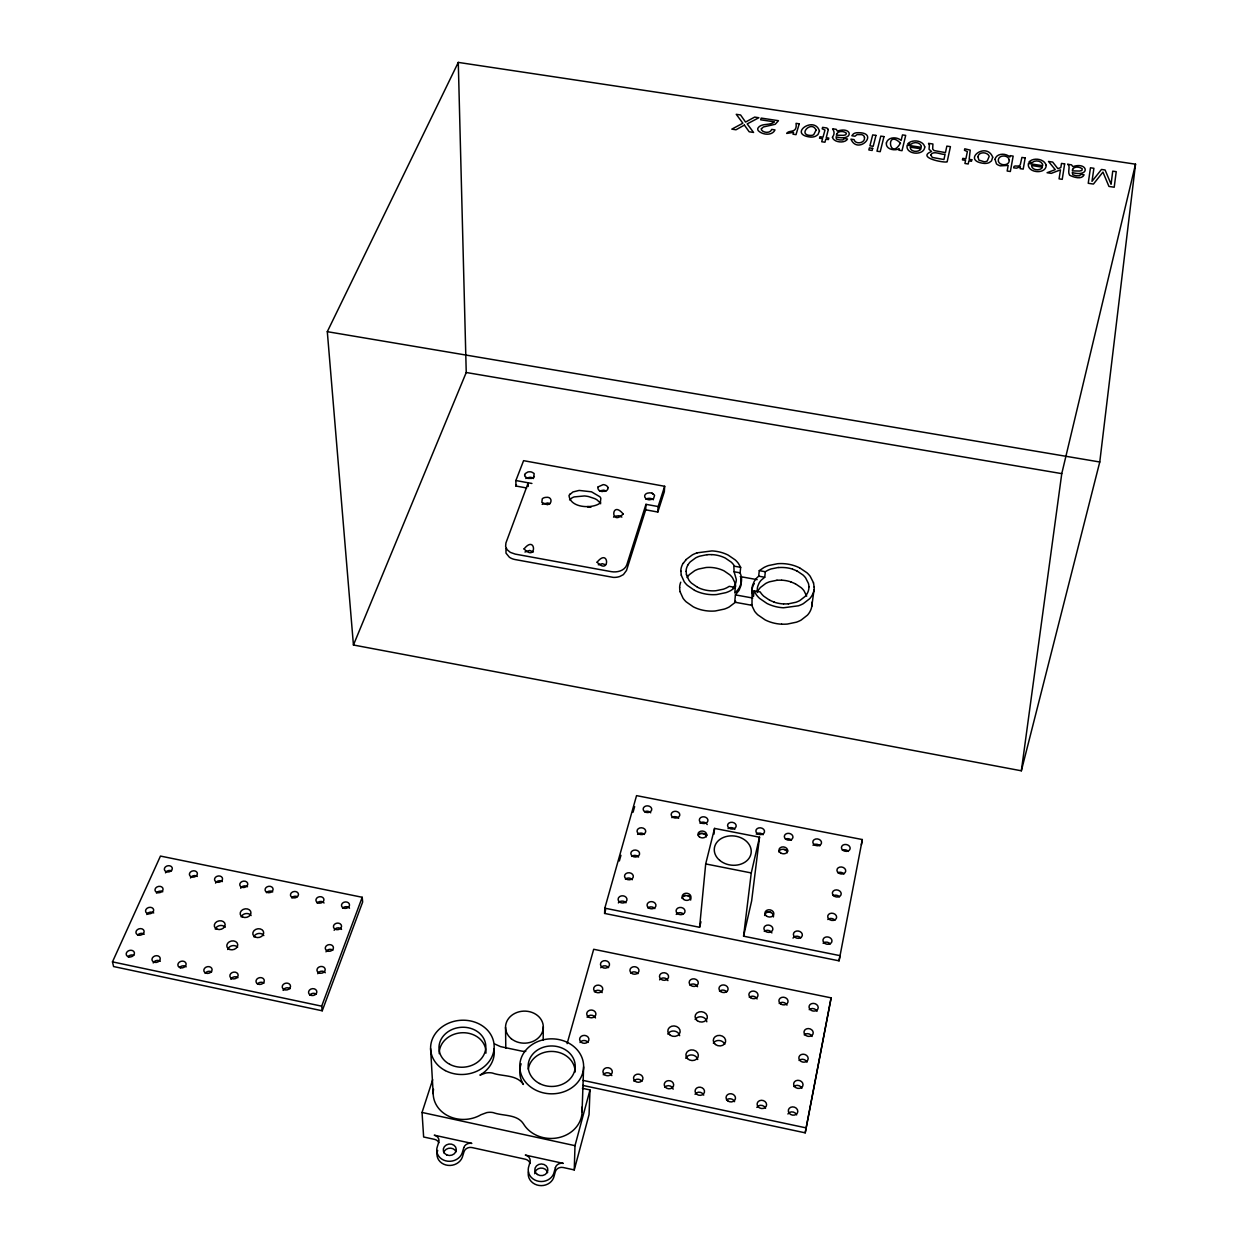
<?xml version="1.0" encoding="UTF-8"?>
<svg xmlns="http://www.w3.org/2000/svg" width="1248" height="1248" viewBox="0 0 1248 1248"><rect width="100%" height="100%" fill="white"/><g stroke="black" fill="none" stroke-linecap="round" stroke-linejoin="round"><path stroke-width="1.5" d="M528.232 486.455L528.232 482.804L515.892 480.527L515.923 486.018L526.64 487.984M543.176 1040.005L543.301 1026.745M528.419 1171.841A13.073 11.669 -0.6 0 0 538.933 1185.444A13.073 11.669 -0.6 0 0 554.143 1175.99L555.313 1171.747A6.521 5.819 0.9 0 1 563.176 1167.504L574.252 1169.922L575 1145.664L590.008 1089.941L582.41 1088.318M524.659 475.223L524.69 474.786A4.883 3.354 0.3 0 1 525.268 473.569L527.81 472.025A5.507 3.775 0.3 0 1 528.715 471.853L529.963 471.791A4.93 3.385 0.3 0 1 531.788 472.118L533.707 473.21A4.633 3.182 0.3 0 1 534.191 473.756L533.551 477.422A5.491 3.76 0.3 0 1 531.742 478.39L527.842 478.421L525.002 476.486A5.507 3.775 0.3 0 1 524.737 475.862L524.69 474.786M582.067 1111.859L583.627 1066.9A31.933 27.487 0.4 0 0 536.234 1042.252A31.933 27.487 0.4 0 0 535.205 1089.847A31.933 27.487 0.4 0 0 583.627 1066.9M590.008 1089.941L589.056 1114.589L574.252 1169.922M600.647 503.771A10.202 7.082 1.7 0 0 600.085 502.757L597.012 499.886A17.644 12.277 1.5 0 0 594.797 498.654L588.448 496.532A23.275 16.208 1.5 0 0 584.423 495.955L574.236 496.907A12.277 8.533 1.4 0 0 572.146 497.796L569.54 499.886M862.321 839.545L839.062 960.835L604.594 913.427L604.812 908.17L636.542 795.631L862.321 839.545L861.37 844.849M505.97 548.434L506.002 553.16L509.387 557.248A12.839 9.079 0 0 0 515.221 559.572L613.22 577.372A12.808 9.126 2.3 0 0 619.804 576.482L623.392 574.61L626.512 570.43L645.684 509.808L645.965 504.332L658.148 506.548L664.669 486.283L523.583 460.668L515.892 480.527M645.684 509.808L657.821 512.039L658.148 506.548M664.669 486.283L664.326 491.759L657.821 512.039M651.971 493.272L654.202 494.832A4.493 3.104 3 0 1 654.56 495.456L653.546 498.716A5.522 3.806 3 0 1 652.86 499.153L649.288 499.808A5.008 3.463 3 0 1 647.462 499.403L646.651 499.028A4.477 3.089 3 0 1 645.965 498.56L645.107 497.624A5.538 3.822 3 0 1 644.795 496.985L644.686 495.893A5.132 3.541 3 0 1 645.512 494.286A5.819 4.025 3 0 1 646.121 493.787L646.604 493.506A4.68 3.229 3 0 1 647.4 493.178L649.522 492.835A5.132 3.541 3 0 1 652.08 493.256M604.812 908.17L699.582 927.295L705.697 863.928L714.542 828.407L759.533 837.205L751.655 900.838L743.574 936.187L839.982 955.64L839.062 960.835M733.044 587.995A25.225 17.987 4.7 0 0 734.432 585.983L735.805 582.769A24.898 17.753 4.7 0 0 736.304 579.4L734.089 571.756L733.808 565.016A25.802 18.361 4.7 0 0 731.172 562.084L725.306 558.074A25.288 17.987 4.7 0 0 721.094 556.327A24.96 17.753 4.7 0 0 716.57 555.157A24.96 17.753 4.7 0 0 711.844 554.611M697.507 587.262A25.288 17.987 4.7 0 0 701.75 589.056A24.976 17.768 4.7 0 0 711.032 590.819A25.288 17.987 4.7 0 0 715.837 590.741L723.403 589.181A25.802 18.346 4.7 0 0 727.412 587.449L729.222 586.342L735.306 587.449L734.776 592.956L736.648 591.193A30.436 21.715 4.7 0 0 739.315 587.636L740.969 583.736A30.046 21.434 4.7 0 0 741.546 579.665A30.451 21.715 4.7 0 0 741.047 575.546L740.111 572.848L740.657 567.325L738.426 563.456A31.2 22.199 4.7 0 0 735.244 559.931L728.161 555.095A30.529 21.715 4.7 0 0 723.076 552.989A30.124 21.434 4.7 0 0 717.616 551.585A30.124 21.434 4.7 0 0 711.937 550.914L697.226 552.817M799.531 567.84A30.732 21.871 6.5 0 0 794.368 565.703A30.326 21.575 6.5 0 0 783.229 563.628A30.732 21.871 6.5 0 0 777.52 563.722L768.534 565.547A31.387 22.339 6.5 0 0 763.776 567.606L759.283 570.648L758.675 576.17L756.834 577.902A30.654 21.871 6.5 0 0 754.182 581.521L752.575 585.328A30.248 21.575 6.5 0 0 752.014 589.415L752.014 605.327L734.698 602.191L735.415 594.89L739.034 590.382L740.844 585.811A23.088 16.489 4.9 0 0 741.234 583.097L740.766 578.292M713.965 834.194L714.542 828.407M769.751 600.319L763.729 596.185A25.974 18.486 6.5 0 1 761.015 593.174L760.188 591.926L754.073 590.834L753.496 596.341L752.544 593.58A30.654 21.871 6.5 0 1 752.014 589.415L752.497 587.402A23.197 16.567 6.3 0 1 753.262 585.452M757.474 591.989L757.286 589.696A25.054 17.878 6.5 0 1 757.754 586.295L759.096 583.081A25.381 18.112 6.5 0 1 761.264 580.148L764.728 577.247L765.336 571.74L767.114 570.664A25.974 18.486 6.5 0 1 771.061 568.948L778.518 567.434M1099.769 461.994L1135.524 164.19L458.281 62.4L327.304 331.672L353.434 644.998L1021.348 770.796L1099.769 461.994L327.304 331.672M743.574 936.187L751.265 872.945L759.533 837.205M811.793 606.278L814.024 589.852M1021.348 770.796L1061.767 473.632L1135.524 164.19M582.847 1085.417L805.21 1132.841L831.121 997.854L593.689 949.276L567.107 1043.656M831.121 997.854L805.21 1132.841M534.347 476.486L533.551 477.422M699.582 927.295L700.939 921.757M604.594 913.427L605.639 909.683M619.351 860.964L620.942 855.332M633.064 812.23L634.639 806.614M645.965 504.332L626.761 564.954C624.468 570.929 616.933 572.676 611.192 571.631L515.19 554.096L510.338 552.38L507.14 549.697L505.612 546.437L505.924 542.958L528.232 482.804L531.913 483.46M438.844 1142.747A6.49 5.71 -7.6 0 0 434.522 1139.362L423.634 1136.99L422.042 1112.452L432.666 1079.707M322.234 1010.786L321.688 1006.169L362.216 897.281L160.462 856.066L112.476 961.865L113.584 966.545L322.234 1010.786L362.653 902.008L362.216 897.281M515.923 486.018L516.438 484.692M353.434 644.998L466.237 372.497L458.281 62.4M607.932 487.672L607.979 488.42A5.101 3.51 1.9 0 1 607.792 489.185L606.918 490.324A4.462 3.073 1.9 0 1 606.263 490.792L602.144 491.525A4.945 3.416 1.9 0 1 600.928 491.26L599.836 490.792A5.522 3.806 1.9 0 1 599.149 490.324L598.962 490.152A4.664 3.214 1.9 0 1 598.463 489.59L598.026 488.748A4.462 3.073 1.9 0 1 597.917 488.108A5.101 3.51 1.9 0 1 598.12 486.798M753.589 584.813L754.291 583.58M598.229 486.829L603.143 484.645A4.961 3.416 1.9 0 1 604.984 484.973L606.294 485.581A5.507 3.791 1.9 0 1 606.949 486.065L607.745 487.141M600.335 502.585L600.834 498.295A10.967 7.613 1.7 0 0 599.898 496.766L591.49 491.806L579.353 490.448A11.825 8.128 1.4 0 1 578.791 490.511L572.91 491.977L569.197 495.144A18.876 13.073 1.6 0 0 569.01 495.612C570.508 508.903 594.469 508.763 600.647 502.57M735.571 602.129L729.16 606.996A30.904 22.136 4.7 0 1 724.355 609.086L715.291 610.974A30.311 21.715 4.7 0 1 709.519 611.068A29.905 21.419 4.7 0 1 703.794 610.381A29.905 21.419 4.7 0 1 698.272 608.93A30.311 21.715 4.7 0 1 693.186 606.762L686.15 601.817A30.904 22.136 4.7 0 1 683.03 598.213L680.02 591.599M734.698 602.191L735.649 601.24M685.963 559.588L692.422 554.845A31.169 22.168 4.7 0 1 697.226 552.817M735.306 587.449L730.751 590.554A31.184 22.183 4.6 0 1 725.899 592.644L716.758 594.532A30.529 21.731 4.7 0 1 710.954 594.625A30.139 21.45 4.7 0 1 699.722 592.504A30.529 21.731 4.7 0 1 694.574 590.335M524.94 552.022L529.589 550.446L533.395 551.959M542.178 504.364L547.576 502.96A5.101 3.541 0.7 0 1 549.869 503.849M605.498 491.15L604.64 491.416M645.824 499.262L647.384 498.56A5.522 3.822 3 0 1 648.274 498.389L649.225 498.326A4.914 3.401 3 0 1 651.659 498.748L652.47 499.122A5.522 3.822 3 0 1 652.938 499.418A4.649 3.229 3 0 1 653.375 499.762M598.291 564.798L602.347 563.706L605.608 564.751M599.461 490.916L603.58 490.183A4.961 3.432 1.9 0 1 604.781 490.464L605.857 490.916M570.164 493.818L570.071 493.912M546.281 504.364C552.224 505.658 553.098 496.08 545.891 497.375A4.93 3.416 0.7 0 0 542.256 498.826L541.85 502.382L546.359 504.364M788.346 603.845L795.896 602.269A25.958 18.47 6.5 0 0 799.859 600.522L805.1 596.45A25.459 18.112 6.5 0 0 807.238 593.471A25.116 17.878 6.5 0 0 808.922 586.825M777.005 580.242L769.61 581.771A25.818 18.47 6.5 0 0 765.679 583.487L760.453 587.449A25.303 18.096 6.5 0 0 758.3 590.382A24.96 17.862 6.5 0 0 757.302 592.504M707.117 554.674L699.644 556.187A25.802 18.346 4.7 0 0 695.666 557.872L690.316 561.818A25.288 17.987 4.7 0 0 688.054 564.72M587.449 506.626L591.131 506.922L587.699 506.626M466.237 372.497L1061.767 473.632M759.283 570.648L765.336 571.74M734.62 566.249L740.657 567.325M734.089 571.756L740.111 572.848M758.675 576.17L764.728 577.247M740.236 576.607L757.146 579.649M735.415 594.89L752.794 598.042M705.697 863.928L751.265 872.945M112.476 961.865L321.688 1006.169M546.952 504.364L547.763 504.535M583.019 1080.394L806.083 1127.88M422.042 1112.452L575 1145.664M652.252 493.381L653.266 493.943M799.656 567.856L806.894 572.723A31.356 22.324 6.5 0 1 810.202 576.295L813.587 582.925M796.864 570.866L802.885 574.907A25.974 18.486 6.5 0 1 805.615 577.871L808.408 583.378A25.459 18.112 6.5 0 1 808.891 586.888M795.257 583.674L801.232 587.73A25.818 18.47 6.5 0 1 803.946 590.678L806.707 596.17M697.414 587.246L691.532 583.159A25.802 18.346 4.7 0 1 688.927 580.18L686.4 574.688M694.465 590.304L687.383 585.359A31.153 22.152 4.7 0 1 684.232 581.755L681.205 575.125M494.645 1043.968L500.557 1046.62L521.368 1051.034A14.414 12.293 -1 0 0 525.767 1051.346M621.863 517.093L618.946 515.72L614.765 516.282A5.039 3.51 2.3 0 0 613.564 517.156M754.073 590.834L756.366 594.781A31.387 22.339 6.5 0 0 759.626 598.416L766.896 603.408A30.732 21.871 6.5 0 0 772.122 605.592A30.326 21.59 6.5 0 0 777.738 607.074A30.326 21.59 6.5 0 0 783.557 607.776L798.502 605.779A31.356 22.308 6.5 0 0 803.306 603.658L809.624 598.744A30.732 21.871 6.5 0 0 812.198 595.14A30.326 21.59 6.5 0 0 813.743 591.209A30.326 21.59 6.5 0 0 814.211 587.09M751.374 604.516L754.588 611.208A31.106 22.292 6.5 0 0 757.817 614.843L765.04 619.835A30.498 21.856 6.5 0 0 770.203 622.019A30.108 21.575 6.5 0 0 781.56 624.187M430.591 1048.585L433.196 1093.841M505.549 1027.369L505.799 1048.195M764.618 915.486A4.477 3.604 9.2 0 1 769.673 912.194A4.477 3.604 9.2 0 1 773.37 916.952M778.721 851.9A4.368 3.448 8.9 0 1 783.182 849.295A4.368 3.448 8.9 0 1 787.332 852.68M683.467 895.643A8.268 6.692 5.9 0 1 685.573 895.393M687.726 895.58A8.268 6.692 5.9 0 1 689.754 896.22M783.978 849.389A8.143 6.427 8.9 0 1 787.784 851.011M671.876 817.658A4.29 3.37 4.9 0 1 678.662 818.267M699.223 833.648A8.081 6.38 6 0 1 707.117 835.193M676.229 914.425A4.446 3.619 5.8 0 1 683.202 913.786M631.691 856.424A4.352 3.479 3.7 0 1 638.57 857.048M644.81 811.652A4.29 3.37 3.9 0 1 650.723 812.807M618.353 902.912A4.43 3.604 3.4 0 1 626.012 902.803M625.404 879.091A4.399 3.541 3.5 0 1 632.346 879.731M756.257 834.148A4.337 3.401 7.9 0 1 763.09 834.756M785.413 839.124A4.337 3.401 8.9 0 1 791.435 840.294M699.91 823.134A4.306 3.385 5.9 0 1 707.21 824.554M728.036 828.625A4.321 3.385 6.9 0 1 734.854 829.249M764.26 931.398A4.493 3.65 9.4 0 1 771.888 932.927M637.572 834.413A4.321 3.416 3.8 0 1 644.42 834.444M823.103 943.238A4.524 3.666 11.8 0 1 830.216 943.894M827.83 919.542A4.477 3.604 11.5 0 1 834.881 920.182M766.568 911.96A8.377 6.77 9.2 0 1 770.874 912.226M813.01 845.239A4.352 3.416 9.9 0 1 819.874 845.848M793.01 938.075A4.508 3.65 10.6 0 1 800.732 937.966M837.86 872.758A4.415 3.479 11.1 0 1 843.976 873.959M833.305 895.658A4.446 3.541 11.3 0 1 839.467 896.875M842.353 850.247A4.368 3.416 10.9 0 1 848.406 851.432M647.852 907.951A4.446 3.604 4.6 0 1 654.857 908.606M682.001 898.31A4.43 3.588 5.9 0 1 687.211 895.705A4.43 3.588 5.9 0 1 690.674 900.058M698.209 835.208A4.337 3.416 6 0 1 702.936 833.539A4.337 3.416 6 0 1 706.415 836.815M165.5 872.836A4.025 3.12 -12.5 0 1 171.538 870.839M291.72 897.874A4.025 3.214 -9.1 0 1 297.258 896.626M283.093 990.366A4.165 3.416 -11.1 0 1 290.098 988.712M317.725 973.705A4.134 3.385 -9.5 0 1 325.291 972.754M309.785 995.077A4.165 3.432 -10.3 0 1 316.337 994.25M215.296 929.152A5.46 4.352 -12.1 0 1 219.773 925.579A5.46 4.352 -12.1 0 1 225.186 927.264M227.729 949.51A5.491 4.415 -12.2 0 1 232.05 945.75A5.491 4.415 -12.2 0 1 237.619 947.263M325.993 951.834A4.087 3.338 -8.8 0 1 332.873 950.227M266.417 892.679A4.025 3.198 -9.9 0 1 272.735 891.93M240.724 888.28A4.025 3.182 -10.6 0 1 247.51 886.751M156.484 893.053A4.056 3.167 -13.2 0 1 162.786 891.758M153.223 962.941A4.181 3.323 -14.8 0 1 160.274 961.319M241.192 916.89A5.429 4.321 -11.1 0 1 245.887 913.583A5.429 4.321 -11.1 0 1 251.098 915.58M230.88 979.337A4.165 3.385 -12.8 0 1 237.916 977.699M146.796 914.519A4.103 3.214 -13.9 0 1 153.722 912.959M253.828 936.796A5.46 4.384 -11 0 1 258.601 933.488A5.46 4.384 -11 0 1 263.812 935.594M179.618 967.45A4.165 3.338 -14.2 0 1 186.17 966.857M342.576 908.31A4.025 3.245 -7.5 0 1 349.518 908.216M317.117 903.084A4.025 3.229 -8.4 0 1 324.043 902.99M128.029 956.686A4.181 3.307 -15.4 0 1 133.77 955.36M205.156 973.378A4.165 3.37 -13.5 0 1 211.614 971.958M257.416 984.017A4.165 3.401 -12 0 1 263.968 983.206M334.136 930.306A4.056 3.292 -8.1 0 1 341.562 929.401M215.561 883.116A4.025 3.167 -11.3 0 1 222.362 881.587M190.492 877.968A4.025 3.136 -11.9 0 1 197.293 876.455M137.732 935.033A4.134 3.26 -14.6 0 1 144.222 934.253M594.344 991.739A4.555 3.822 2.7 0 1 602.176 992.628M749.299 997.355A4.571 3.806 9.8 0 1 757.068 998.946M756.834 1107.397A4.758 4.103 12.5 0 1 765.57 1108.255M793.884 1086.571A4.742 4.025 13.7 0 1 801.902 1088.256M799.079 1060.472A4.696 3.962 13.3 0 1 807.035 1062.142M787.909 1113.996A4.774 4.103 14.2 0 1 796.661 1114.854M667.852 1034.108A6.162 5.226 6.7 0 1 674.294 1031.066A6.162 5.226 6.7 0 1 679.645 1035.684M685.776 1058.304A6.224 5.32 7.9 0 1 692.078 1054.981A6.224 5.32 7.9 0 1 697.726 1059.49M719.519 991.224A4.555 3.806 8.4 0 1 726.71 991.91M689.832 985.124A4.555 3.791 7.1 0 1 697.538 986.716M603.236 1074.793A4.68 4.04 3.5 0 1 611.848 1075.62M695.167 1019.522A6.146 5.179 7.8 0 1 701.813 1016.917A6.146 5.179 7.8 0 1 706.805 1021.8M600.756 967.746A4.508 3.76 2.9 0 1 608.572 967.621M695.042 1094.278A4.727 4.087 9 0 1 703.732 1095.12M587.059 1017.151A4.602 3.884 2.4 0 1 595.499 1017.947M713.341 1043.188A6.193 5.257 9.1 0 1 719.269 1040.504A6.193 5.257 9.1 0 1 724.729 1044.28M633.812 1081.127A4.696 4.056 5.3 0 1 641.924 1081.267M809.219 1009.679A4.618 3.822 12.5 0 1 817.034 1011.286M779.204 1003.501A4.586 3.822 11.2 0 1 786.989 1005.108M664.669 1087.273A4.711 4.072 7.1 0 1 673.156 1089.176M726.554 1099.972A4.742 4.087 10.7 0 1 734.588 1101.672M804.196 1034.842A4.649 3.884 12.9 0 1 812.074 1036.48M659.599 979.836A4.54 3.775 5.7 0 1 667.93 980.632M630.802 972.988A4.524 3.76 4.3 0 1 637.946 973.658M580.024 1042.517A4.633 3.962 2.1 0 1 588.042 1042.392M735.587 586.7A25.132 17.987 4.7 0 0 735.181 583.284L732.576 577.855A25.662 18.346 4.7 0 0 729.955 574.922L724.121 570.913A25.132 17.971 4.7 0 0 719.846 569.15A24.804 17.737 4.7 0 0 710.752 567.434A25.132 17.971 4.7 0 0 706.04 567.512L698.615 569.026A25.646 18.346 4.7 0 0 694.668 570.71L689.348 574.657A25.132 17.971 4.7 0 0 687.102 577.559M679.63 587.465A29.89 21.403 4.7 0 1 680.737 582.192M680.098 591.677A30.311 21.715 4.7 0 1 679.708 587.558M680.8 570.991A30.124 21.434 4.6 0 1 681.486 566.935A30.124 21.434 4.6 0 1 683.233 563.098M681.392 575.234A30.529 21.731 4.7 0 1 681.002 571.1M683.405 563.285A30.529 21.731 4.7 0 1 686.135 559.775M686.057 571.272A24.944 17.753 4.6 0 1 688.038 564.782M686.572 574.782A25.288 17.987 4.7 0 1 686.228 571.366M707.008 554.72A25.288 17.987 4.7 0 1 711.75 554.642M781.685 624.14A30.498 21.856 6.5 0 0 787.457 624.047L796.38 622.19A31.106 22.292 6.5 0 0 801.154 620.069L807.425 615.155A30.498 21.856 6.5 0 0 809.983 611.567A30.092 21.559 6.5 0 0 811.98 603.533A30.498 21.856 6.5 0 0 811.886 602.222M813.384 582.816A30.732 21.871 6.5 0 1 814.008 586.981M788.455 603.798A25.459 18.112 6.5 0 1 783.635 603.876M774.259 602.098A25.459 18.112 6.5 0 1 769.954 600.288M778.658 567.59A25.459 18.112 6.5 0 1 783.416 567.512A25.132 17.878 6.5 0 1 792.496 569.088M792.652 569.244A25.459 18.112 6.5 0 1 796.926 571.007M776.911 580.289A25.303 18.096 6.5 0 1 781.622 580.226M790.811 581.942A25.303 18.096 6.5 0 1 795.054 583.705M781.732 580.18A24.976 17.862 6.5 0 1 790.904 581.896M783.526 603.923A25.132 17.893 6.5 0 1 778.705 603.346A25.132 17.893 6.5 0 1 774.056 602.129M607.682 487.094A4.961 3.416 1.9 0 1 607.87 487.625M533.504 478.53A5.491 3.775 0.3 0 0 532.834 478.062L532.054 477.703A4.898 3.37 0.3 0 0 529.948 477.298L526.453 478.078A5.491 3.775 0.3 0 0 525.798 478.53M494.036 1048.788A31.715 27.082 -4.4 0 1 479.918 1075.152L485.722 1073.046A14.664 12.683 -3.3 0 1 492.508 1073.062C502.476 1076.712 516.734 1074.356 523.411 1084.465A31.84 27.44 0.3 0 1 521.118 1063.811M433.524 1089.301A30.966 26.801 -4.8 0 0 447.424 1115.54A30.966 26.801 -4.8 0 0 481.042 1114.714L486.704 1112.623A14.321 12.542 -3.7 0 1 493.319 1112.639C503.053 1116.211 517.031 1113.949 523.489 1123.902A31.075 27.144 0.2 0 0 560.68 1137.131A31.075 27.144 0.2 0 0 581.724 1107.272M530.057 1163.51A6.505 5.788 -1.8 0 0 525.299 1159.22L471.962 1147.552A6.505 5.741 -5.4 0 0 464.006 1151.748L462.29 1157.333A13.042 11.497 -6.7 0 1 445.723 1164.93A13.042 11.497 -6.7 0 1 437.689 1150.438M443.648 1152.746A6.505 5.741 -6.7 0 1 456.035 1151.67M534.752 1173.744A6.521 5.819 -0.6 0 1 547.638 1172.605M528.325 1069.177A23.462 20.218 0.4 0 1 553.254 1051.471A23.462 20.218 0.4 0 1 575.063 1072.094M439.265 1053.655A23.369 19.952 -4.4 0 1 462.883 1032.72A23.369 19.952 -4.4 0 1 485.924 1053.156M761.42 128.653L761.389 129.839C763.542 133.006 770.234 133.536 771.779 129.418L775.008 129.917C772.216 136.048 762.294 134.94 758.285 130.681A7.769 4.508 4.1 0 1 757.879 128.201C761.28 122.585 769.922 126.017 774.415 121.867L760.672 119.792L761.202 118.092L778.487 120.697L775.211 124.285L763.464 126.953L761.42 128.653M929.401 144.768L929.042 149.308L931.585 151.476C916.048 157.638 944.143 163.082 947.154 161.85L950.43 146.64L946.858 146.11L945.454 152.599L934.128 150.587L932.677 149.027L932.911 144.004L928.543 143.348L929.401 144.768M597.106 562.208C610.054 576.139 609.352 547.045 597.106 562.208M1046.198 165.282C1046.027 174.907 1026.605 172.973 1028.399 163.519L1042.688 165.688L1042.548 164.081C1040.816 160.524 1034.888 159.869 1032.158 162.568L1028.929 162.084C1033.204 157.154 1044.295 158.683 1046.198 165.282M977.87 156.671L978.916 160.134L984.079 161.725A4.493 2.59 7.3 0 0 987.277 160.945L989.227 156.312C987.527 151.804 978.9 151.351 977.87 156.671M930.727 154.892L932.287 157.435L943.94 159.526L945.079 154.315C941.132 155.002 933.379 150.041 930.727 154.892M524.066 548.917C537.061 562.552 536.188 533.894 524.066 548.917M864.505 137.436C865.426 143.302 855.379 144.877 854.053 139.62L850.949 139.152C858.109 155.906 881.228 131.399 856.612 132.74A6.63 3.838 5.5 0 0 853.273 134.035L851.838 135.767L854.958 136.235L857.08 134.581L861.604 134.612A3.994 2.309 5.5 0 1 863.928 136.048L864.505 137.436M1009.211 159.9C1009.928 165.89 999.944 166.249 998.384 161.366C997.058 154.736 1008.212 154.253 1009.211 159.9M828.313 129.496L826.238 137.67L828.812 138.06L828.391 139.558L825.817 139.168L824.959 142.225L821.714 141.742L822.572 138.684L819.53 138.216L819.952 136.718L822.994 137.186L824.99 130.088L822.198 128.794L822.604 127.358L826.909 127.998L828.313 129.496M992.706 157.201L991.505 160.898L989.258 162.568A8.096 4.68 7.3 0 1 984.266 163.426C960.632 160.93 986.294 140.79 992.706 157.201M816.083 130.135L813.743 134.659A4.415 2.558 4.8 0 1 810.498 135.424C797.144 135.158 811.652 119.761 816.083 130.135M994.999 159.307L996.45 163.862A7.426 4.274 7.6 0 0 1000.366 165.844L1008.181 165.422L1007.167 171.023L1010.35 171.506L1013.158 156.109L1010.162 155.657L1009.897 157.076C1006.013 152.958 996.59 152.974 994.999 159.307M832.463 137.311C833.602 142.459 844.896 143.754 847.564 138.996L844.568 138.544L842.743 139.948L839.686 139.932L836.456 139.012L836.066 136.796C853.507 141.82 853.211 126.001 837.346 131.071L836.238 129.34L832.619 128.809C833.586 130.744 835.442 132.99 832.463 137.311M900.448 143.161C889.434 161.788 885.128 128.092 900.448 143.161M924.768 146.921C924.269 156.25 904.987 154.658 907.171 145.189L921.258 147.311L921.211 145.751C919.589 142.132 913.692 141.679 910.962 144.253L907.795 143.77C912.038 139.058 923.13 140.228 924.768 146.921M1111.36 182.021L1111.11 184.252L1105.104 169.993L1101.5 169.447L1091.984 181.35L1093.903 168.293L1090.456 167.778L1088.24 183.284L1093.435 184.064L1102.951 172.099L1108.942 186.42L1114.214 187.231L1116.227 171.662L1112.732 171.148L1111.36 182.021M886.392 142.896C885.378 149.354 894.754 151.18 899.231 148.73L898.872 150.197L902.023 150.68L905.689 135.392L902.476 134.909L901.134 140.478C897.14 136.609 888.061 136.687 886.392 142.896M1072.594 169.369L1072.375 170.882L1079.489 171.038L1081.876 170.492L1082.234 168.839C1079.863 166.67 1074.185 166.078 1072.594 169.369M1067.789 164.299C1070.831 166.421 1067.227 171.538 1069.583 175.188C1073.483 177.169 1081.688 180.008 1084.122 174.814L1081.049 174.346L1079.38 175.796L1076.275 175.796L1072.906 174.829L1072.25 172.552C1090.783 177.575 1088.022 161.366 1072.843 166.639L1071.517 164.845L1067.789 164.299M1064.653 163.878L1062.235 179.338L1059.068 178.854L1060.488 169.853L1051.268 173.363L1047.072 172.723L1055.246 169.634L1048.492 161.444L1052.672 162.068L1057.852 168.636L1060.831 167.606L1061.502 163.41L1064.653 163.878M819.452 131.009L817.939 134.612L815.568 136.25A7.956 4.602 4.8 0 1 810.545 137.077C787.441 134.566 814.273 114.988 819.452 131.009M1025.17 157.919L1023.204 169.104L1020.084 168.636L1020.427 166.686L1016.59 168.152L1013.672 167.856C1013.314 163.94 1018.54 167.856 1020.24 164.908L1021.909 157.435L1025.17 157.919M623.126 514.004C610.366 527.124 610.99 499.262 623.142 513.958M971.786 159.728L971.474 161.257L968.854 160.867L968.214 163.987L964.922 163.472L965.562 160.368L962.458 159.9L962.785 158.371L965.874 158.839L967.372 151.585L964.454 150.275L964.766 148.808L970.211 150.134L969.166 159.338L971.786 159.728M883.974 136.609L880.214 151.679L876.985 151.195L880.776 136.126L883.974 136.609M872.664 148.356L872.134 150.462L868.858 149.963L869.388 147.857L872.664 148.356M875.971 135.408L873.194 146.297L869.918 145.813L872.711 134.909L875.971 135.408M555.391 1167.629L554.221 1171.872A13.104 11.684 -0.6 0 1 538.964 1181.341A13.104 11.684 -0.6 0 1 528.434 1167.722L530.026 1162.075A6.521 5.788 -1.8 0 0 525.299 1155.071L563.269 1163.37A6.536 5.819 0.9 0 0 555.391 1167.629M836.784 133.708L836.378 135.19L843.414 135.346L845.832 134.8L846.394 133.208C844.022 130.978 838.594 130.681 836.784 133.708M799.219 123.817L796.021 134.659L792.995 134.191L793.556 132.319L786.739 133.442C788.923 129.402 797.488 134.035 796.052 123.349L799.219 123.817M463.835 1147.598L462.119 1153.183A13.073 11.513 -6.6 0 1 445.505 1160.78A13.073 11.513 -6.6 0 1 437.455 1146.288L438.766 1142.107A6.505 5.71 -7.5 0 0 434.273 1135.196L471.822 1143.386A6.521 5.741 -5.3 0 0 463.835 1147.598M1042.345 167.17L1041.674 168.418C1038.679 170.929 1031.831 170.071 1031.519 165.516L1042.345 167.17M920.821 148.777L920.088 150.01C917.155 152.412 910.244 151.741 910.151 147.155L920.821 148.777M744.385 125.096L735.992 129.776L731.812 129.137L742.856 123.224L736.258 114.317L740.579 114.972L745.555 122.07L754.65 117.094L758.862 117.733L747.193 123.895L753.574 132.444L749.174 131.773L744.385 125.096M766.225 915.782A4.477 3.619 9.2 0 0 773.698 914.581A4.477 3.619 9.2 0 0 768.253 909.823A4.477 3.619 9.2 0 0 766.225 915.782M780.546 852.852A4.384 3.448 8.8 0 0 787.628 851.198A4.384 3.448 8.8 0 0 781.825 847.018A4.384 3.448 8.8 0 0 780.546 852.852M699.457 836.94A4.337 3.416 5.9 0 0 706.571 835.302A4.337 3.416 5.9 0 0 700.908 831.168A4.337 3.416 5.9 0 0 699.457 836.94M683.608 899.402A4.446 3.588 5.9 0 0 690.893 897.686A4.446 3.588 5.9 0 0 685.136 893.365A4.446 3.588 5.9 0 0 683.608 899.402M719.706 860.371A18.533 14.648 7.1 0 0 750.61 855.192A18.533 14.648 7.1 0 0 727.958 836.16A18.533 14.648 7.1 0 0 719.706 860.371M644.592 811.637A4.306 3.37 3.9 0 0 651.659 810.014A4.306 3.37 3.9 0 0 646.136 805.958A4.306 3.37 3.9 0 0 644.592 811.637M785.881 839.233A4.352 3.416 8.9 0 0 792.917 837.58A4.352 3.416 8.9 0 0 787.129 833.461A4.352 3.416 8.9 0 0 785.881 839.233M795.007 937.31A4.524 3.666 10.5 0 0 802.308 935.532A4.524 3.666 10.5 0 0 796.302 931.102A4.524 3.666 10.5 0 0 795.007 937.31M828.563 918.715A4.493 3.604 11.5 0 0 836.254 918.59A4.493 3.604 11.5 0 0 831.698 913.193A4.493 3.604 11.5 0 0 828.563 918.715M700.799 822.619A4.321 3.385 5.9 0 0 707.866 820.981A4.321 3.385 5.9 0 0 702.25 816.91A4.321 3.385 5.9 0 0 700.799 822.619M625.966 878.826A4.415 3.541 3.5 0 0 633.235 877.126A4.415 3.541 3.5 0 0 627.604 872.867A4.415 3.541 3.5 0 0 625.966 878.826M672.641 817.112A4.306 3.37 4.9 0 0 679.708 815.49A4.306 3.37 4.9 0 0 674.138 811.418A4.306 3.37 4.9 0 0 672.641 817.112M765.508 931.367A4.508 3.65 9.4 0 0 772.808 929.604A4.508 3.65 9.4 0 0 766.849 925.189A4.508 3.65 9.4 0 0 765.508 931.367M619.554 901.992A4.446 3.604 3.4 0 0 626.886 900.26A4.446 3.604 3.4 0 0 621.208 895.924A4.446 3.604 3.4 0 0 619.554 901.992M838.594 873.038A4.415 3.479 11 0 0 845.676 871.338A4.415 3.479 11 0 0 839.748 867.11A4.415 3.479 11 0 0 838.594 873.038M757.411 833.664A4.337 3.401 7.9 0 0 764.462 832.042A4.337 3.401 7.9 0 0 758.737 827.923A4.337 3.401 7.9 0 0 757.411 833.664M638.851 833.898A4.337 3.416 3.8 0 0 645.7 831.652A4.337 3.416 3.8 0 0 639.631 828.017A4.337 3.416 3.8 0 0 638.851 833.898M648.523 907.826A4.462 3.619 4.6 0 0 655.855 906.079A4.462 3.619 4.6 0 0 650.13 901.742A4.462 3.619 4.6 0 0 648.523 907.826M729.066 828.126A4.337 3.401 6.9 0 0 736.117 826.504A4.337 3.401 6.9 0 0 730.439 822.401A4.337 3.401 6.9 0 0 729.066 828.126M823.82 942.521A4.54 3.666 11.7 0 0 831.589 942.396A4.54 3.666 11.7 0 0 827.003 936.889A4.54 3.666 11.7 0 0 823.82 942.521M833.227 895.315A4.462 3.541 11.2 0 0 840.84 895.19A4.462 3.541 11.2 0 0 836.332 889.886A4.462 3.541 11.2 0 0 833.227 895.315M677.477 913.583A4.462 3.619 5.8 0 0 684.902 912.07A4.462 3.619 5.8 0 0 679.318 907.53A4.462 3.619 5.8 0 0 677.477 913.583M843.086 850.403A4.384 3.416 10.8 0 0 850.122 848.749A4.384 3.416 10.8 0 0 844.225 844.584A4.384 3.416 10.8 0 0 843.086 850.403M814.429 844.802A4.368 3.416 9.8 0 0 821.465 843.164A4.368 3.416 9.8 0 0 815.63 839.015A4.368 3.416 9.8 0 0 814.429 844.802M632.284 856.05A4.368 3.479 3.7 0 0 639.491 854.381A4.368 3.479 3.7 0 0 633.89 850.184A4.368 3.479 3.7 0 0 632.284 856.05M166.015 871.619A4.04 3.136 -12.4 0 0 172.302 868.78A4.04 3.136 -12.4 0 0 166.639 866.128A4.04 3.136 -12.4 0 0 166.015 871.619M157.076 892.523A4.072 3.167 -13.1 0 0 163.067 889.138A4.072 3.167 -13.1 0 0 156.967 886.985A4.072 3.167 -13.1 0 0 157.076 892.523M310.456 995.14A4.181 3.448 -10.2 0 0 316.836 992.035A4.181 3.448 -10.2 0 0 310.783 989.134A4.181 3.448 -10.2 0 0 310.456 995.14M292.282 897.53A4.025 3.214 -9.1 0 0 298.475 894.644A4.025 3.214 -9.1 0 0 292.64 891.93A4.025 3.214 -9.1 0 0 292.282 897.53M284.107 989.57A4.181 3.416 -11.1 0 0 290.519 986.482A4.181 3.416 -11.1 0 0 284.497 983.596A4.181 3.416 -11.1 0 0 284.107 989.57M318.864 972.847A4.134 3.385 -9.4 0 0 325.198 969.79A4.134 3.385 -9.4 0 0 319.192 966.935A4.134 3.385 -9.4 0 0 318.864 972.847M327.163 950.898A4.103 3.338 -8.7 0 0 333.434 947.887A4.103 3.338 -8.7 0 0 327.46 945.079A4.103 3.338 -8.7 0 0 327.163 950.898M217.074 929.183A5.476 4.352 -12.1 0 0 225.155 924.69A5.476 4.352 -12.1 0 0 216.965 921.586A5.476 4.352 -12.1 0 0 217.074 929.183M229.819 949.51A5.507 4.415 -12.1 0 0 237.744 944.689A5.507 4.415 -12.1 0 0 229.289 941.834A5.507 4.415 -12.1 0 0 229.819 949.51M241.535 887.125A4.04 3.182 -10.5 0 0 247.759 884.255A4.04 3.182 -10.5 0 0 242.003 881.556A4.04 3.182 -10.5 0 0 241.535 887.125M266.869 892.32A4.025 3.198 -9.8 0 0 273.078 889.434A4.025 3.198 -9.8 0 0 267.29 886.735A4.025 3.198 -9.8 0 0 266.869 892.32M335.322 929.292A4.072 3.292 -8.1 0 0 341.546 926.328A4.072 3.292 -8.1 0 0 335.603 923.567A4.072 3.292 -8.1 0 0 335.322 929.292M148.184 913.754A4.118 3.214 -13.8 0 0 153.629 909.667A4.118 3.214 -13.8 0 0 147.03 908.31A4.118 3.214 -13.8 0 0 148.184 913.754M343.356 908.014A4.04 3.245 -7.5 0 0 349.518 905.096A4.04 3.245 -7.5 0 0 343.621 902.382A4.04 3.245 -7.5 0 0 343.356 908.014M154.674 962.364A4.181 3.323 -14.7 0 0 160.181 958.121A4.181 3.323 -14.7 0 0 153.473 956.717A4.181 3.323 -14.7 0 0 154.674 962.364M257.852 984.032A4.181 3.401 -11.9 0 0 264.28 980.944A4.181 3.401 -11.9 0 0 258.305 978.073A4.181 3.401 -11.9 0 0 257.852 984.032M231.691 978.51A4.181 3.385 -12.7 0 0 238.134 975.437A4.181 3.385 -12.7 0 0 232.19 972.566A4.181 3.385 -12.7 0 0 231.691 978.51M242.627 917.015A5.429 4.321 -11 0 0 250.957 913.006A5.429 4.321 -11 0 0 243.126 909.449A5.429 4.321 -11 0 0 242.627 917.015M206.029 973.175A4.181 3.37 -13.4 0 0 212.098 969.54A4.181 3.37 -13.4 0 0 205.748 967.309A4.181 3.37 -13.4 0 0 206.029 973.175M255.232 937.045A5.476 4.384 -11 0 0 263.671 933.083A5.476 4.384 -11 0 0 255.824 929.37A5.476 4.384 -11 0 0 255.232 937.045M191.116 876.767A4.04 3.151 -11.8 0 0 197.371 873.928A4.04 3.151 -11.8 0 0 191.677 871.244A4.04 3.151 -11.8 0 0 191.116 876.767M216.278 881.93A4.04 3.167 -11.2 0 0 222.534 879.076A4.04 3.167 -11.2 0 0 216.793 876.392A4.04 3.167 -11.2 0 0 216.278 881.93M317.772 902.772A4.025 3.229 -8.3 0 0 323.95 899.87A4.025 3.229 -8.3 0 0 318.1 897.14A4.025 3.229 -8.3 0 0 317.772 902.772M180.43 967.793A4.181 3.354 -14.1 0 0 186.092 963.706A4.181 3.354 -14.1 0 0 179.447 962.068A4.181 3.354 -14.1 0 0 180.43 967.793M128.84 956.904A4.181 3.307 -15.3 0 0 134.394 952.692A4.181 3.307 -15.3 0 0 127.702 951.288A4.181 3.307 -15.3 0 0 128.84 956.904M138.59 935.158A4.15 3.26 -14.5 0 0 144.082 931.008A4.15 3.26 -14.5 0 0 137.436 929.62A4.15 3.26 -14.5 0 0 138.59 935.158M601.91 967.106A4.524 3.76 2.9 0 0 609.398 965.297A4.524 3.76 2.9 0 0 603.642 960.788A4.524 3.76 2.9 0 0 601.91 967.106M595.468 991.973A4.571 3.822 2.7 0 0 602.737 989.446A4.571 3.822 2.7 0 0 596.388 985.405A4.571 3.822 2.7 0 0 595.468 991.973M789.173 1113.185A4.789 4.118 14.1 0 0 797.378 1113.029A4.789 4.118 14.1 0 0 792.605 1106.882A4.789 4.118 14.1 0 0 789.173 1113.185M750.5 997.651A4.586 3.806 9.8 0 0 757.942 995.81A4.586 3.806 9.8 0 0 751.904 991.208A4.586 3.806 9.8 0 0 750.5 997.651M757.957 1106.555A4.774 4.103 12.4 0 0 766.147 1106.414A4.774 4.103 12.4 0 0 761.436 1100.284A4.774 4.103 12.4 0 0 757.957 1106.555M794.492 1086.493A4.758 4.04 13.6 0 0 802.62 1086.337A4.758 4.04 13.6 0 0 797.878 1080.3A4.758 4.04 13.6 0 0 794.492 1086.493M799.718 1060.285A4.711 3.962 13.2 0 0 807.768 1060.129A4.711 3.962 13.2 0 0 803.057 1054.201A4.711 3.962 13.2 0 0 799.718 1060.285M670.316 1035.278A6.193 5.242 6.7 0 0 680.129 1031.987A6.193 5.242 6.7 0 0 671.564 1026.277A6.193 5.242 6.7 0 0 670.316 1035.278M687.43 1058.554A6.24 5.32 7.9 0 0 698.022 1057.181A6.24 5.32 7.9 0 0 690.94 1049.942A6.24 5.32 7.9 0 0 687.43 1058.554M690.721 985.374A4.555 3.791 7 0 0 698.194 983.533A4.555 3.791 7 0 0 692.266 978.962A4.555 3.791 7 0 0 690.721 985.374M720.548 991.505A4.571 3.806 8.4 0 0 728.021 989.664A4.571 3.806 8.4 0 0 722.03 985.078A4.571 3.806 8.4 0 0 720.548 991.505M804.851 1034.53A4.664 3.9 12.8 0 0 812.822 1034.389A4.664 3.9 12.8 0 0 808.158 1028.555A4.664 3.9 12.8 0 0 804.851 1034.53M588.167 1016.73A4.602 3.9 2.4 0 0 595.795 1014.858A4.602 3.9 2.4 0 0 589.961 1010.178A4.602 3.9 2.4 0 0 588.167 1016.73M809.89 1009.242A4.618 3.822 12.5 0 0 817.799 1009.117A4.618 3.822 12.5 0 0 813.15 1003.376A4.618 3.822 12.5 0 0 809.89 1009.242M604.438 1074.637A4.696 4.056 3.5 0 0 612.206 1072.672A4.696 4.056 3.5 0 0 606.232 1067.82A4.696 4.056 3.5 0 0 604.438 1074.637M727.678 1100.798A4.758 4.103 10.7 0 0 735.415 1098.802A4.758 4.103 10.7 0 0 729.191 1093.872A4.758 4.103 10.7 0 0 727.678 1100.798M696.696 1094.215A4.742 4.087 8.9 0 0 704.434 1092.234A4.742 4.087 8.9 0 0 698.272 1087.32A4.742 4.087 8.9 0 0 696.696 1094.215M697.258 1020.677A6.162 5.179 7.8 0 0 707.273 1018.04A6.162 5.179 7.8 0 0 699.161 1011.894A6.162 5.179 7.8 0 0 697.258 1020.677M665.34 1087.226A4.727 4.072 7.1 0 0 673.39 1086.259A4.727 4.072 7.1 0 0 668.132 1080.674A4.727 4.072 7.1 0 0 665.34 1087.226M715.432 1044.482A6.209 5.257 9 0 0 725.556 1041.924A6.209 5.257 9 0 0 717.444 1035.59A6.209 5.257 9 0 0 715.432 1044.482M631.394 973.175A4.54 3.775 4.3 0 0 638.882 971.35A4.54 3.775 4.3 0 0 633.079 966.826A4.54 3.775 4.3 0 0 631.394 973.175M661.003 979.259A4.555 3.775 5.6 0 0 668.491 977.434A4.555 3.775 5.6 0 0 662.61 972.878A4.555 3.775 5.6 0 0 661.003 979.259M780.546 1003.829A4.602 3.822 11.1 0 0 787.987 1001.972A4.602 3.822 11.1 0 0 781.888 997.355A4.602 3.822 11.1 0 0 780.546 1003.829M634.936 1081.033A4.711 4.072 5.3 0 0 642.798 1079.317A4.711 4.072 5.3 0 0 636.964 1074.247A4.711 4.072 5.3 0 0 634.936 1081.033M581.1 1042.22A4.649 3.962 2.1 0 0 588.806 1040.302A4.649 3.962 2.1 0 0 582.925 1035.544A4.649 3.962 2.1 0 0 581.1 1042.22M511.337 1038.757A18.876 16.021 -1 0 0 542.755 1030.91A18.876 16.021 -1 0 0 519.199 1011.769A18.876 16.021 -1 0 0 511.337 1038.757M539.495 1083.514A23.54 20.249 0.4 0 0 575.219 1066.681A23.54 20.249 0.4 0 0 540.353 1048.445A23.54 20.249 0.4 0 0 539.495 1083.514M449.732 1064.326A23.447 19.984 -4.3 0 0 485.8 1047.712A23.447 19.984 -4.3 0 0 451.651 1029.694A23.447 19.984 -4.3 0 0 449.732 1064.326M445.271 1070.581A31.824 27.128 -4.3 0 0 494.146 1047.914A31.824 27.128 -4.3 0 0 447.736 1023.563A31.824 27.128 -4.3 0 0 445.271 1070.581M537.42 1174.493A6.536 5.834 -0.6 0 0 547.825 1170.452A6.536 5.834 -0.6 0 0 538.715 1164.462A6.536 5.834 -0.6 0 0 537.42 1174.493M446.675 1154.884A6.521 5.741 -6.6 0 0 456.284 1149.408A6.521 5.741 -6.6 0 0 446.363 1144.931A6.521 5.741 -6.6 0 0 446.675 1154.884"/></g></svg>
